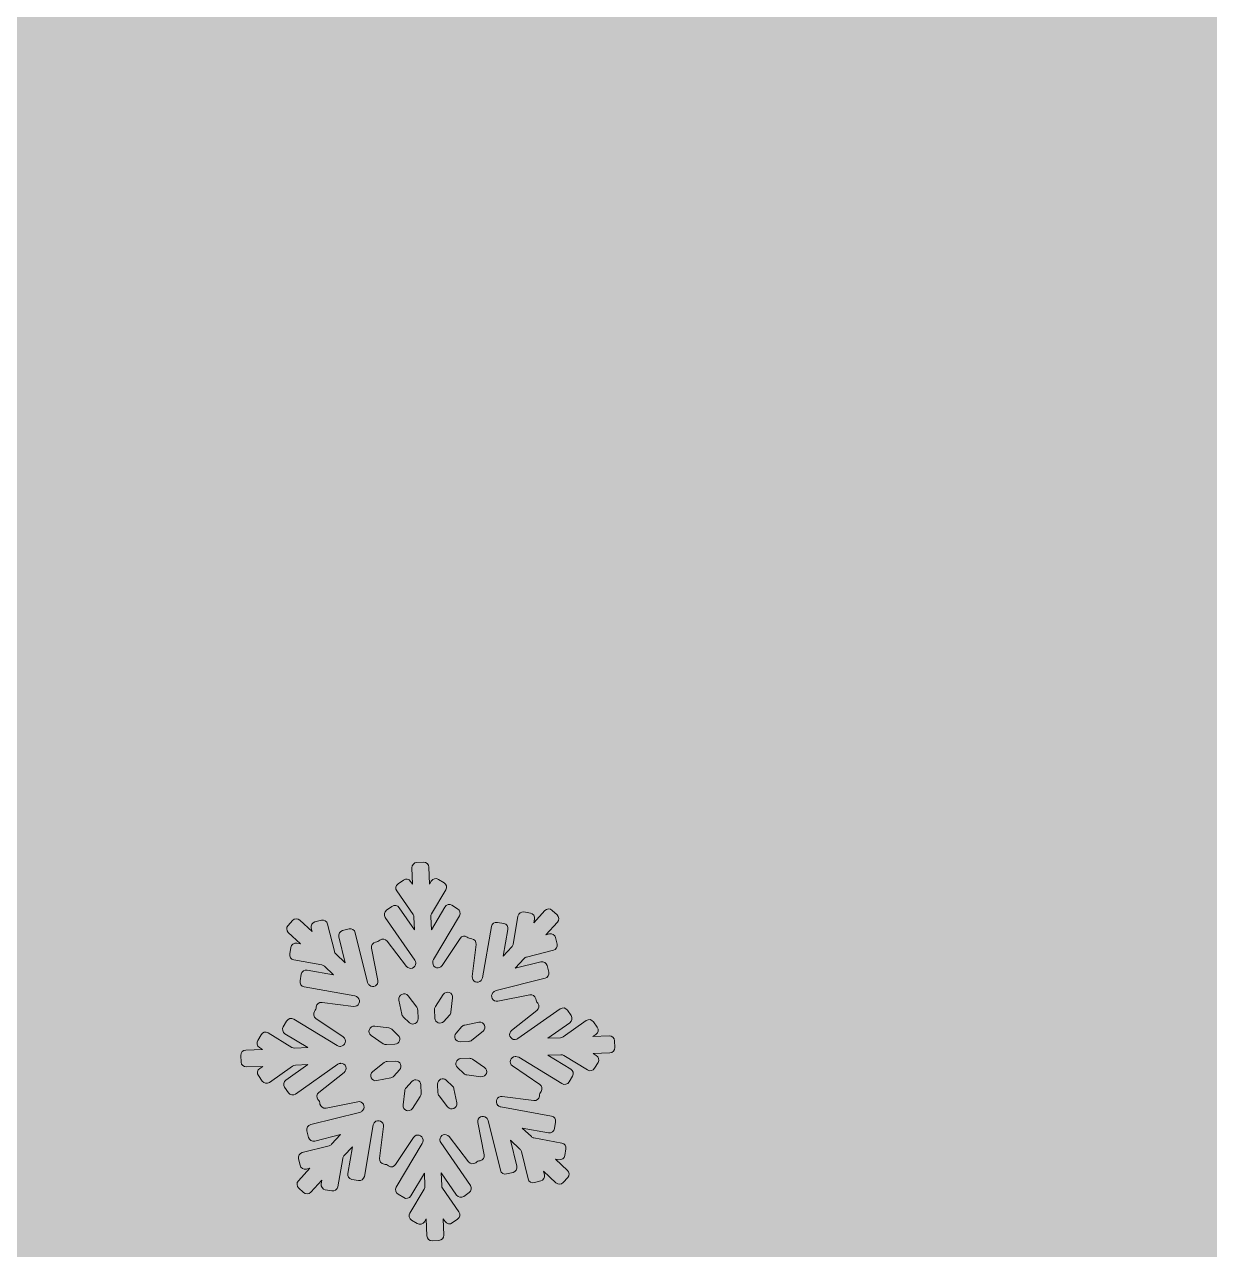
# Model space of a CAD drawing. Header units: millimetres. Extents: x 40 to 178, y -117 to -19.
# Drawn here: x 145 to 151.72, y -49.54 to -42.59 of the extents above; entities that cross this region are included whole.
import ezdxf

# ---------------------------------------------------------------- set-up
doc = ezdxf.new("R2010")
doc.units = ezdxf.units.MM
doc.header["$MEASUREMENT"] = 0
doc.layers.add('engraving', color=7, linetype='Continuous')
doc.layers.add('Layer 1', color=7, linetype='Continuous')

msp = doc.modelspace()

# ---------------------------------------------------------------- hatches: boundary and pattern name
at = {"layer": 'Layer 1'}
h = msp.add_hatch(color=2, dxfattribs=at)
h.dxf.hatch_style = 2
edge = h.paths.add_edge_path()
edge.add_spline(control_points=[(176.2954, -54.7421), (174.6108, -49.8882), (172.0078, -45.7979), (168.4848, -42.469), (164.9617, -39.1419), (160.6549, -36.5967), (155.5662, -34.8347), (152.7453, -33.8587), (149.7921, -33.1542), (146.7079, -32.719), (145.9468, -31.2491), (144.4653, -30.2071), (142.7348, -30.0752), (144.2398, -28.9601), (145.2196, -27.1765), (145.2196, -25.1597), (145.2196, -21.7793), (142.4793, -19.0389), (139.0989, -19.0389), (135.7185, -19.0389), (132.9781, -21.7793), (132.9781, -25.1597), (132.9781, -27.1765), (133.958, -28.9601), (135.4629, -30.0752), (133.9473, -30.1907), (132.6226, -31.0048), (131.8051, -32.1924), (131.8051, -32.1924), (114.3415, -32.1924), (114.3415, -32.1924), (114.3415, -32.1924), (114.3415, -117.3414), (114.3415, -117.3414), (114.3415, -117.3414), (139.0057, -117.3414), (139.0057, -117.3414), (139.0057, -117.3414), (139.0057, -99.4899), (139.0057, -99.4899), (143.6247, -100.194), (148.088, -99.9797), (152.3948, -98.8435), (156.6998, -97.7091), (160.5954, -95.8689), (164.08, -93.3236), (167.5629, -90.7802), (170.4808, -87.6087), (172.83, -83.8101), (175.1794, -80.0133), (176.7065, -75.8058), (177.4106, -71.1846), (178.3508, -65.0774), (177.9782, -59.5977), (176.2954, -54.7421)], knot_values=[0, 0, 0, 0, 1, 1, 1, 2, 2, 2, 3, 3, 3, 4, 4, 4, 5, 5, 5, 6, 6, 6, 7, 7, 7, 8, 8, 8, 9, 9, 9, 10, 10, 10, 11, 11, 11, 12, 12, 12, 13, 13, 13, 14, 14, 14, 15, 15, 15, 16, 16, 16, 17, 17, 17, 18, 18, 18, 18], degree=3, periodic=1)
edge = h.paths.add_edge_path()
edge.add_spline(control_points=[(135.2915, -25.1597), (135.2915, -23.0603), (136.9995, -21.3523), (139.0989, -21.3523), (141.1983, -21.3523), (142.9063, -23.0603), (142.9063, -25.1597), (142.9063, -27.2591), (141.1983, -28.9671), (139.0989, -28.9671), (136.9995, -28.9671), (135.2915, -27.2591), (135.2915, -25.1597)], knot_values=[0, 0, 0, 0, 1, 1, 1, 2, 2, 2, 3, 3, 3, 4, 4, 4, 4], degree=3, periodic=1)
edge = h.paths.add_edge_path()
edge.add_spline(control_points=[(150.3979, -71.8305), (148.8306, -73.4363), (146.9125, -74.2384), (144.6437, -74.2384), (144.6437, -74.2384), (139.0057, -74.2384), (139.0057, -74.2384), (139.0057, -74.2384), (139.0057, -57.9131), (139.0057, -57.9131), (139.0057, -57.9131), (144.6437, -57.9131), (144.6437, -57.9131), (146.9125, -57.9131), (148.8306, -58.6968), (150.3979, -60.262), (151.9627, -61.8294), (152.7464, -63.747), (152.7464, -66.0172), (152.7464, -68.2891), (151.9627, -70.2268), (150.3979, -71.8305)], knot_values=[0, 0, 0, 0, 1, 1, 1, 2, 2, 2, 3, 3, 3, 4, 4, 4, 5, 5, 5, 6, 6, 6, 7, 7, 7, 7], degree=3, periodic=1)

# ---------------------------------------------------------------- linework, layer by layer
at = {"layer": 'engraving', "lineweight": 0}
for points, knots in [([(148.3474, -48.3575), (148.3467, -48.3414), (148.3332, -48.3289), (148.3171, -48.3295), (148.3171, -48.3295), (148.2244, -48.3331), (148.2244, -48.3331), (148.2244, -48.3331), (148.2416, -48.321), (148.2416, -48.321), (148.2546, -48.3118), (148.2579, -48.2938), (148.2488, -48.2806), (148.2488, -48.2806), (148.2272, -48.2494), (148.2272, -48.2494), (148.218, -48.2361), (148.1996, -48.2328), (148.1864, -48.2422), (148.1864, -48.2422), (148.055, -48.335), (148.055, -48.335), (148.0504, -48.3382), (148.045, -48.3401), (148.0393, -48.3403), (148.0393, -48.3403), (147.9684, -48.343), (147.9684, -48.343), (147.9684, -48.343), (148.0934, -48.2547), (148.0934, -48.2547), (148.1065, -48.2455), (148.1097, -48.2275), (148.1006, -48.2144), (148.1006, -48.2144), (148.079, -48.1832), (148.079, -48.1832), (148.0698, -48.1699), (148.0515, -48.1666), (148.0383, -48.176), (148.0383, -48.176), (147.799, -48.3449), (147.799, -48.3449), (147.7944, -48.3482), (147.789, -48.35), (147.7834, -48.3502), (147.7834, -48.3502), (147.782, -48.3503), (147.782, -48.3503), (147.7538, -48.3514), (147.7406, -48.3157), (147.7628, -48.2983), (147.7628, -48.2983), (147.9063, -48.1853), (147.9063, -48.1853), (147.9188, -48.1754), (147.9211, -48.1573), (147.9114, -48.1446), (147.9114, -48.1446), (147.9067, -48.1386), (147.9067, -48.1386), (147.904, -48.1351), (147.9021, -48.1309), (147.9013, -48.1265), (147.9013, -48.1265), (147.8998, -48.1192), (147.8998, -48.1192), (147.8967, -48.1034), (147.8813, -48.0931), (147.8655, -48.0962), (147.8655, -48.0962), (147.6844, -48.1324), (147.6844, -48.1324), (147.6568, -48.1379), (147.6382, -48.1049), (147.6572, -48.0841), (147.6572, -48.0841), (147.6602, -48.0809), (147.6602, -48.0809), (147.664, -48.0766), (147.6691, -48.0736), (147.6746, -48.0723), (147.6746, -48.0723), (147.9524, -48.0025), (147.9524, -48.0025), (147.968, -47.9986), (147.9775, -47.9829), (147.9736, -47.9673), (147.9736, -47.9673), (147.9645, -47.9303), (147.9645, -47.9303), (147.9606, -47.9147), (147.9447, -47.9052), (147.9291, -47.9091), (147.9291, -47.9091), (147.7836, -47.9456), (147.7836, -47.9456), (147.7836, -47.9456), (147.8337, -47.8906), (147.8337, -47.8906), (147.8376, -47.8864), (147.8426, -47.8834), (147.8482, -47.882), (147.8482, -47.882), (148.0004, -47.8439), (148.0004, -47.8439), (148.016, -47.8399), (148.0254, -47.8242), (148.0216, -47.8086), (148.0216, -47.8086), (148.0125, -47.7716), (148.0125, -47.7716), (148.0086, -47.756), (147.9927, -47.7465), (147.9771, -47.7504), (147.9771, -47.7504), (147.9572, -47.7554), (147.9572, -47.7554), (147.9572, -47.7554), (148.0224, -47.6839), (148.0224, -47.6839), (148.0332, -47.6721), (148.0325, -47.6539), (148.0209, -47.643), (148.0209, -47.643), (147.9932, -47.6172), (147.9932, -47.6172), (147.9814, -47.6061), (147.9628, -47.6068), (147.9518, -47.6188), (147.9518, -47.6188), (147.8895, -47.6871), (147.8895, -47.6871), (147.8895, -47.6871), (147.893, -47.6667), (147.893, -47.6667), (147.8958, -47.6509), (147.8853, -47.6358), (147.8695, -47.633), (147.8695, -47.633), (147.8327, -47.6263), (147.8327, -47.6263), (147.8167, -47.6235), (147.8015, -47.6341), (147.7988, -47.65), (147.7988, -47.65), (147.7709, -47.8103), (147.7709, -47.8103), (147.7699, -47.8157), (147.7674, -47.8208), (147.7637, -47.8249), (147.7637, -47.8249), (147.7159, -47.8773), (147.7159, -47.8773), (147.7159, -47.8773), (147.7423, -47.7258), (147.7423, -47.7258), (147.745, -47.7099), (147.7345, -47.6949), (147.7187, -47.6921), (147.7187, -47.6921), (147.6819, -47.6854), (147.6819, -47.6854), (147.666, -47.6825), (147.6508, -47.6932), (147.648, -47.7091), (147.648, -47.7091), (147.5973, -48.0005), (147.5973, -48.0005), (147.5963, -48.0059), (147.5939, -48.011), (147.5901, -48.0151), (147.5901, -48.0151), (147.5901, -48.0151), (147.5901, -48.0151), (147.571, -48.0361), (147.5363, -48.0201), (147.5397, -47.992), (147.5397, -47.992), (147.5617, -47.8104), (147.5617, -47.8104), (147.5637, -47.7945), (147.5524, -47.78), (147.5365, -47.778), (147.5365, -47.778), (147.5295, -47.7771), (147.5295, -47.7771), (147.525, -47.7766), (147.5206, -47.7749), (147.5168, -47.7723), (147.5168, -47.7723), (147.5111, -47.7684), (147.5111, -47.7684), (147.4976, -47.7593), (147.4793, -47.7629), (147.4704, -47.7765), (147.4704, -47.7765), (147.3687, -47.9304), (147.3687, -47.9304), (147.3532, -47.954), (147.3165, -47.9438), (147.3153, -47.9155), (147.3153, -47.9155), (147.3152, -47.9123), (147.3152, -47.9123), (147.315, -47.9067), (147.3164, -47.9011), (147.3192, -47.8963), (147.3192, -47.8963), (147.4668, -47.6476), (147.4668, -47.6476), (147.4749, -47.6339), (147.4705, -47.6161), (147.4568, -47.6079), (147.4568, -47.6079), (147.4247, -47.5882), (147.4247, -47.5882), (147.4108, -47.5798), (147.3927, -47.5843), (147.3844, -47.5983), (147.3844, -47.5983), (147.3077, -47.7277), (147.3077, -47.7277), (147.3077, -47.7277), (147.3047, -47.6532), (147.3047, -47.6532), (147.3045, -47.6476), (147.3059, -47.642), (147.3087, -47.6372), (147.3087, -47.6372), (147.3897, -47.5008), (147.3897, -47.5008), (147.3978, -47.487), (147.3934, -47.4693), (147.3798, -47.461), (147.3798, -47.461), (147.3476, -47.4414), (147.3476, -47.4414), (147.3338, -47.4329), (147.3157, -47.4375), (147.3074, -47.4514), (147.3074, -47.4514), (147.2972, -47.4686), (147.2972, -47.4686), (147.2972, -47.4686), (147.2933, -47.372), (147.2933, -47.372), (147.2927, -47.3559), (147.2791, -47.3434), (147.2631, -47.344), (147.2631, -47.344), (147.2257, -47.3455), (147.2257, -47.3455), (147.2096, -47.3461), (147.1971, -47.3596), (147.1977, -47.3758), (147.1977, -47.3758), (147.2015, -47.469), (147.2015, -47.469), (147.2015, -47.469), (147.1901, -47.4526), (147.1901, -47.4526), (147.1809, -47.4392), (147.1626, -47.436), (147.1494, -47.4453), (147.1494, -47.4453), (147.1187, -47.467), (147.1187, -47.467), (147.1056, -47.4762), (147.1024, -47.4942), (147.1115, -47.5073), (147.1115, -47.5073), (147.2039, -47.6411), (147.2039, -47.6411), (147.2071, -47.6456), (147.2088, -47.651), (147.2091, -47.6565), (147.2091, -47.6565), (147.212, -47.728), (147.212, -47.728), (147.212, -47.728), (147.1251, -47.6023), (147.1251, -47.6023), (147.1159, -47.589), (147.0976, -47.5857), (147.0843, -47.5951), (147.0843, -47.5951), (147.0536, -47.6167), (147.0536, -47.6167), (147.0406, -47.626), (147.0374, -47.644), (147.0465, -47.6571), (147.0465, -47.6571), (147.2144, -47.9001), (147.2144, -47.9001), (147.2175, -47.9047), (147.2193, -47.91), (147.2196, -47.9155), (147.2196, -47.9155), (147.2196, -47.916), (147.2196, -47.916), (147.2207, -47.9444), (147.1847, -47.9575), (147.1674, -47.935), (147.1674, -47.935), (147.057, -47.7915), (147.057, -47.7915), (147.0471, -47.7787), (147.0286, -47.7764), (147.0158, -47.7864), (147.0158, -47.7864), (147.0104, -47.7907), (147.0104, -47.7907), (147.0068, -47.7936), (147.0026, -47.7955), (146.9981, -47.7964), (146.9981, -47.7964), (146.9912, -47.7978), (146.9912, -47.7978), (146.9755, -47.8009), (146.9652, -47.8162), (146.9683, -47.832), (146.9683, -47.832), (147.0044, -48.0148), (147.0044, -48.0148), (147.0099, -48.0425), (146.9766, -48.061), (146.9559, -48.0417), (146.9559, -48.0417), (146.9541, -48.04), (146.9541, -48.04), (146.95, -48.0362), (146.9471, -48.0312), (146.9458, -48.0258), (146.9458, -48.0258), (146.876, -47.744), (146.876, -47.744), (146.8722, -47.7283), (146.8563, -47.7188), (146.8407, -47.7227), (146.8407, -47.7227), (146.8044, -47.7318), (146.8044, -47.7318), (146.7888, -47.7357), (146.7793, -47.7515), (146.7832, -47.7671), (146.7832, -47.7671), (146.8196, -47.9142), (146.8196, -47.9142), (146.8196, -47.9142), (146.7657, -47.8639), (146.7657, -47.8639), (146.7616, -47.86), (146.7587, -47.855), (146.7574, -47.8496), (146.7574, -47.8496), (146.7191, -47.695), (146.7191, -47.695), (146.7152, -47.6794), (146.6994, -47.6698), (146.6837, -47.6738), (146.6837, -47.6738), (146.6475, -47.6829), (146.6475, -47.6829), (146.6319, -47.6867), (146.6224, -47.7025), (146.6263, -47.7181), (146.6263, -47.7181), (146.6312, -47.7381), (146.6312, -47.7381), (146.6312, -47.7381), (146.5612, -47.6727), (146.5612, -47.6727), (146.5494, -47.6616), (146.5308, -47.6623), (146.5198, -47.6743), (146.5198, -47.6743), (146.4944, -47.7022), (146.4944, -47.7022), (146.4836, -47.7139), (146.4844, -47.7322), (146.496, -47.7431), (146.496, -47.7431), (146.5645, -47.8071), (146.5645, -47.8071), (146.5645, -47.8071), (146.5444, -47.8035), (146.5444, -47.8035), (146.5286, -47.8006), (146.5134, -47.8112), (146.5106, -47.8271), (146.5106, -47.8271), (146.5041, -47.8646), (146.5041, -47.8646), (146.5013, -47.8803), (146.5118, -47.8954), (146.5276, -47.8982), (146.5276, -47.8982), (146.6858, -47.9269), (146.6858, -47.9269), (146.6913, -47.9279), (146.6964, -47.9304), (146.7005, -47.9342), (146.7005, -47.9342), (146.7529, -47.9832), (146.7529, -47.9832), (146.7529, -47.9832), (146.6033, -47.9562), (146.6033, -47.9562), (146.5873, -47.9533), (146.5721, -47.9639), (146.5694, -47.9799), (146.5694, -47.9799), (146.5628, -48.0173), (146.5628, -48.0173), (146.5601, -48.0331), (146.5706, -48.0481), (146.5864, -48.051), (146.5864, -48.051), (146.8742, -48.103), (146.8742, -48.103), (146.8797, -48.104), (146.8848, -48.1066), (146.8889, -48.1104), (146.8889, -48.1104), (146.8903, -48.1117), (146.8903, -48.1117), (146.9109, -48.131), (146.8947, -48.1654), (146.8667, -48.1619), (146.8667, -48.1619), (146.6874, -48.1391), (146.6874, -48.1391), (146.6713, -48.137), (146.6567, -48.1484), (146.6548, -48.1645), (146.6548, -48.1645), (146.6539, -48.1718), (146.6539, -48.1718), (146.6534, -48.1763), (146.6518, -48.1806), (146.6493, -48.1844), (146.6493, -48.1844), (146.6452, -48.1905), (146.6452, -48.1905), (146.6364, -48.2038), (146.6399, -48.2218), (146.6531, -48.2307), (146.6531, -48.2307), (146.8076, -48.3354), (146.8076, -48.3354), (146.8309, -48.3512), (146.8205, -48.3876), (146.7924, -48.3887), (146.7924, -48.3887), (146.7887, -48.3888), (146.7887, -48.3888), (146.783, -48.389), (146.7774, -48.3875), (146.7724, -48.3846), (146.7724, -48.3846), (146.5268, -48.235), (146.5268, -48.235), (146.513, -48.2265), (146.4949, -48.231), (146.4866, -48.245), (146.4866, -48.245), (146.4673, -48.2775), (146.4673, -48.2775), (146.4592, -48.2912), (146.4636, -48.3089), (146.4772, -48.3173), (146.4772, -48.3173), (146.6063, -48.3959), (146.6063, -48.3959), (146.6063, -48.3959), (146.5328, -48.3987), (146.5328, -48.3987), (146.5271, -48.3989), (146.5214, -48.3975), (146.5165, -48.3945), (146.5165, -48.3945), (146.3819, -48.3125), (146.3819, -48.3125), (146.3681, -48.3041), (146.35, -48.3086), (146.3417, -48.3225), (146.3417, -48.3225), (146.3224, -48.3551), (146.3224, -48.3551), (146.3143, -48.3688), (146.3187, -48.3865), (146.3323, -48.3948), (146.3323, -48.3948), (146.3504, -48.4058), (146.3504, -48.4058), (146.3504, -48.4058), (146.2546, -48.4095), (146.2546, -48.4095), (146.2385, -48.4101), (146.226, -48.4237), (146.2266, -48.4398), (146.2266, -48.4398), (146.2282, -48.4778), (146.2282, -48.4778), (146.2288, -48.4939), (146.2423, -48.5064), (146.2584, -48.5058), (146.2584, -48.5058), (146.3511, -48.5022), (146.3511, -48.5022), (146.3511, -48.5022), (146.3339, -48.5143), (146.3339, -48.5143), (146.3209, -48.5236), (146.3177, -48.5416), (146.3268, -48.5547), (146.3268, -48.5547), (146.3483, -48.5859), (146.3483, -48.5859), (146.3575, -48.5992), (146.3759, -48.6025), (146.3891, -48.5931), (146.3891, -48.5931), (146.5205, -48.5003), (146.5205, -48.5003), (146.5251, -48.4971), (146.5306, -48.4952), (146.5362, -48.495), (146.5362, -48.495), (146.6071, -48.4923), (146.6071, -48.4923), (146.6071, -48.4923), (146.4821, -48.5805), (146.4821, -48.5805), (146.4691, -48.5897), (146.4659, -48.6078), (146.4749, -48.6209), (146.4749, -48.6209), (146.4965, -48.6521), (146.4965, -48.6521), (146.5057, -48.6654), (146.524, -48.6687), (146.5373, -48.6593), (146.5373, -48.6593), (146.7765, -48.4904), (146.7765, -48.4904), (146.7811, -48.4872), (146.7865, -48.4853), (146.7922, -48.4851), (146.7922, -48.4851), (146.7935, -48.485), (146.7935, -48.485), (146.8217, -48.4839), (146.8349, -48.5196), (146.8127, -48.537), (146.8127, -48.537), (146.6692, -48.65), (146.6692, -48.65), (146.6567, -48.6599), (146.6544, -48.678), (146.6642, -48.6906), (146.6642, -48.6906), (146.6688, -48.6966), (146.6688, -48.6966), (146.6715, -48.7002), (146.6734, -48.7044), (146.6743, -48.7088), (146.6743, -48.7088), (146.6757, -48.7161), (146.6757, -48.7161), (146.6788, -48.7319), (146.6942, -48.7422), (146.71, -48.739), (146.71, -48.739), (146.8912, -48.7029), (146.8912, -48.7029), (146.9187, -48.6974), (146.9373, -48.7304), (146.9184, -48.7511), (146.9184, -48.7511), (146.9154, -48.7545), (146.9154, -48.7545), (146.9115, -48.7587), (146.9065, -48.7617), (146.9009, -48.7631), (146.9009, -48.7631), (146.6231, -48.8328), (146.6231, -48.8328), (146.6075, -48.8367), (146.5981, -48.8525), (146.6019, -48.868), (146.6019, -48.868), (146.6111, -48.9049), (146.6111, -48.9049), (146.6149, -48.9206), (146.6308, -48.9301), (146.6464, -48.9262), (146.6464, -48.9262), (146.7919, -48.8897), (146.7919, -48.8897), (146.7919, -48.8897), (146.7418, -48.9446), (146.7418, -48.9446), (146.7379, -48.9489), (146.7329, -48.9519), (146.7273, -48.9533), (146.7273, -48.9533), (146.5751, -48.9914), (146.5751, -48.9914), (146.5595, -48.9954), (146.5501, -49.0111), (146.5539, -49.0267), (146.5539, -49.0267), (146.563, -49.0637), (146.563, -49.0637), (146.5669, -49.0793), (146.5828, -49.0889), (146.5984, -49.0849), (146.5984, -49.0849), (146.6183, -49.08), (146.6183, -49.08), (146.6183, -49.08), (146.5531, -49.1514), (146.5531, -49.1514), (146.5423, -49.1632), (146.543, -49.1814), (146.5547, -49.1923), (146.5547, -49.1923), (146.5823, -49.2181), (146.5823, -49.2181), (146.5941, -49.2292), (146.6127, -49.2285), (146.6237, -49.2165), (146.6237, -49.2165), (146.686, -49.1482), (146.686, -49.1482), (146.686, -49.1482), (146.6825, -49.1686), (146.6825, -49.1686), (146.6797, -49.1844), (146.6903, -49.1994), (146.706, -49.2023), (146.706, -49.2023), (146.7429, -49.209), (146.7429, -49.209), (146.7588, -49.2118), (146.774, -49.2012), (146.7767, -49.1853), (146.7767, -49.1853), (146.8046, -49.025), (146.8046, -49.025), (146.8056, -49.0196), (146.8081, -49.0145), (146.8118, -49.0104), (146.8118, -49.0104), (146.8596, -48.958), (146.8596, -48.958), (146.8596, -48.958), (146.8332, -49.1095), (146.8332, -49.1095), (146.8305, -49.1253), (146.841, -49.1404), (146.8567, -49.1432), (146.8567, -49.1432), (146.8936, -49.1499), (146.8936, -49.1499), (146.9095, -49.1528), (146.9247, -49.1422), (146.9275, -49.1262), (146.9275, -49.1262), (146.9782, -48.8348), (146.9782, -48.8348), (146.9792, -48.8294), (146.9816, -48.8243), (146.9854, -48.8202), (146.9854, -48.8202), (146.9854, -48.8202), (146.9854, -48.8202), (147.0045, -48.7993), (147.0393, -48.8152), (147.0358, -48.8434), (147.0358, -48.8434), (147.0138, -49.0249), (147.0138, -49.0249), (147.0118, -49.0408), (147.0231, -49.0553), (147.039, -49.0573), (147.039, -49.0573), (147.046, -49.0582), (147.046, -49.0582), (147.0505, -49.0587), (147.0549, -49.0604), (147.0587, -49.063), (147.0587, -49.063), (147.0644, -49.0669), (147.0644, -49.0669), (147.0779, -49.076), (147.0962, -49.0723), (147.1051, -49.0588), (147.1051, -49.0588), (147.2068, -48.9049), (147.2068, -48.9049), (147.2224, -48.8813), (147.2591, -48.8915), (147.2602, -48.9198), (147.2602, -48.9198), (147.2603, -48.923), (147.2603, -48.923), (147.2606, -48.9287), (147.2591, -48.9343), (147.2563, -48.9391), (147.2563, -48.9391), (147.1088, -49.1878), (147.1088, -49.1878), (147.1006, -49.2015), (147.105, -49.2192), (147.1187, -49.2275), (147.1187, -49.2275), (147.1508, -49.2471), (147.1508, -49.2471), (147.1647, -49.2555), (147.1828, -49.251), (147.1911, -49.2371), (147.1911, -49.2371), (147.2678, -49.1077), (147.2678, -49.1077), (147.2678, -49.1077), (147.2708, -49.1821), (147.2708, -49.1821), (147.271, -49.1877), (147.2696, -49.1933), (147.2668, -49.1981), (147.2668, -49.1981), (147.1858, -49.3346), (147.1858, -49.3346), (147.1777, -49.3483), (147.1821, -49.366), (147.1957, -49.3744), (147.1957, -49.3744), (147.2279, -49.3939), (147.2279, -49.3939), (147.2418, -49.4024), (147.2598, -49.3978), (147.2681, -49.3839), (147.2681, -49.3839), (147.2783, -49.3667), (147.2783, -49.3667), (147.2783, -49.3667), (147.2822, -49.4634), (147.2822, -49.4634), (147.2828, -49.4794), (147.2964, -49.4919), (147.3124, -49.4913), (147.3124, -49.4913), (147.3498, -49.4899), (147.3498, -49.4899), (147.3659, -49.4892), (147.3785, -49.4756), (147.3778, -49.4596), (147.3778, -49.4596), (147.374, -49.3663), (147.374, -49.3663), (147.374, -49.3663), (147.3854, -49.3827), (147.3854, -49.3827), (147.3946, -49.3961), (147.4129, -49.3993), (147.4261, -49.39), (147.4261, -49.39), (147.4568, -49.3683), (147.4568, -49.3683), (147.4699, -49.3591), (147.4731, -49.3411), (147.464, -49.328), (147.464, -49.328), (147.3716, -49.1942), (147.3716, -49.1942), (147.3684, -49.1897), (147.3666, -49.1843), (147.3664, -49.1788), (147.3664, -49.1788), (147.3635, -49.1072), (147.3635, -49.1072), (147.3635, -49.1072), (147.4504, -49.233), (147.4504, -49.233), (147.4597, -49.2463), (147.478, -49.2496), (147.4912, -49.2402), (147.4912, -49.2402), (147.5219, -49.2185), (147.5219, -49.2185), (147.5349, -49.2093), (147.5381, -49.1913), (147.5291, -49.1782), (147.5291, -49.1782), (147.3611, -48.9351), (147.3611, -48.9351), (147.358, -48.9306), (147.3562, -48.9253), (147.3559, -48.9198), (147.3559, -48.9198), (147.3559, -48.9193), (147.3559, -48.9193), (147.3548, -48.8909), (147.3908, -48.8779), (147.4081, -48.9004), (147.4081, -48.9004), (147.5186, -49.0438), (147.5186, -49.0438), (147.5285, -49.0566), (147.5469, -49.0589), (147.5597, -49.0489), (147.5597, -49.0489), (147.5651, -49.0446), (147.5651, -49.0446), (147.5687, -49.0418), (147.573, -49.0398), (147.5775, -49.0389), (147.5775, -49.0389), (147.5843, -49.0376), (147.5843, -49.0376), (147.6, -49.0344), (147.6103, -49.0191), (147.6072, -49.0034), (147.6072, -49.0034), (147.5711, -48.8205), (147.5711, -48.8205), (147.5657, -48.7928), (147.5989, -48.7743), (147.6196, -48.7936), (147.6196, -48.7936), (147.6214, -48.7953), (147.6214, -48.7953), (147.6255, -48.7991), (147.6284, -48.8041), (147.6298, -48.8096), (147.6298, -48.8096), (147.6994, -49.0913), (147.6994, -49.0913), (147.7033, -49.1069), (147.7192, -49.1165), (147.7348, -49.1126), (147.7348, -49.1126), (147.7711, -49.1035), (147.7711, -49.1035), (147.7867, -49.0996), (147.7961, -49.0838), (147.7923, -49.0682), (147.7923, -49.0682), (147.7559, -48.921), (147.7559, -48.921), (147.7559, -48.921), (147.8098, -48.9714), (147.8098, -48.9714), (147.8139, -48.9753), (147.8168, -48.9802), (147.8182, -48.9857), (147.8182, -48.9857), (147.8564, -49.1403), (147.8564, -49.1403), (147.8603, -49.156), (147.8762, -49.1655), (147.8918, -49.1616), (147.8918, -49.1616), (147.9281, -49.1525), (147.9281, -49.1525), (147.9437, -49.1485), (147.9531, -49.1328), (147.9493, -49.1172), (147.9493, -49.1172), (147.9443, -49.0972), (147.9443, -49.0972), (147.9443, -49.0972), (148.0143, -49.1626), (148.0143, -49.1626), (148.0262, -49.1737), (148.0447, -49.173), (148.0557, -49.161), (148.0557, -49.161), (148.0811, -49.1332), (148.0811, -49.1332), (148.0919, -49.1214), (148.0912, -49.1031), (148.0795, -49.0922), (148.0795, -49.0922), (148.0111, -49.0282), (148.0111, -49.0282), (148.0111, -49.0282), (148.0311, -49.0318), (148.0311, -49.0318), (148.0469, -49.0347), (148.0622, -49.0241), (148.0649, -49.0082), (148.0649, -49.0082), (148.0714, -48.9707), (148.0714, -48.9707), (148.0742, -48.9549), (148.0637, -48.9399), (148.0479, -48.9371), (148.0479, -48.9371), (147.8897, -48.9084), (147.8897, -48.9084), (147.8842, -48.9075), (147.8791, -48.9049), (147.875, -48.9011), (147.875, -48.9011), (147.8226, -48.8521), (147.8226, -48.8521), (147.8226, -48.8521), (147.9723, -48.8791), (147.9723, -48.8791), (147.9882, -48.882), (148.0034, -48.8714), (148.0062, -48.8555), (148.0062, -48.8555), (148.0127, -48.818), (148.0127, -48.818), (148.0154, -48.8022), (148.0049, -48.7872), (147.9891, -48.7843), (147.9891, -48.7843), (147.7013, -48.7323), (147.7013, -48.7323), (147.6958, -48.7313), (147.6907, -48.7287), (147.6866, -48.7249), (147.6866, -48.7249), (147.6852, -48.7236), (147.6852, -48.7236), (147.6646, -48.7043), (147.6808, -48.6699), (147.7088, -48.6734), (147.7088, -48.6734), (147.8881, -48.6962), (147.8881, -48.6962), (147.9042, -48.6983), (147.9188, -48.6869), (147.9207, -48.6708), (147.9207, -48.6708), (147.9217, -48.6635), (147.9217, -48.6635), (147.9222, -48.659), (147.9238, -48.6547), (147.9262, -48.651), (147.9262, -48.651), (147.9304, -48.6447), (147.9304, -48.6447), (147.9392, -48.6314), (147.9356, -48.6135), (147.9224, -48.6046), (147.9224, -48.6046), (147.768, -48.4999), (147.768, -48.4999), (147.7447, -48.4841), (147.755, -48.4477), (147.7832, -48.4467), (147.7832, -48.4467), (147.7868, -48.4465), (147.7868, -48.4465), (147.7925, -48.4463), (147.7982, -48.4477), (147.803, -48.4507), (147.803, -48.4507), (148.0487, -48.6004), (148.0487, -48.6004), (148.0625, -48.6088), (148.0806, -48.6043), (148.0889, -48.5903), (148.0889, -48.5903), (148.1082, -48.5578), (148.1082, -48.5578), (148.1163, -48.5441), (148.1119, -48.5264), (148.0983, -48.5181), (148.0983, -48.5181), (147.9692, -48.4394), (147.9692, -48.4394), (147.9692, -48.4394), (148.0427, -48.4366), (148.0427, -48.4366), (148.0484, -48.4364), (148.0541, -48.4378), (148.059, -48.4408), (148.059, -48.4408), (148.1936, -48.5228), (148.1936, -48.5228), (148.2074, -48.5312), (148.2255, -48.5267), (148.2338, -48.5128), (148.2338, -48.5128), (148.2531, -48.4802), (148.2531, -48.4802), (148.2612, -48.4665), (148.2568, -48.4488), (148.2432, -48.4405), (148.2432, -48.4405), (148.2252, -48.4295), (148.2252, -48.4295), (148.2252, -48.4295), (148.3209, -48.4258), (148.3209, -48.4258), (148.337, -48.4252), (148.3495, -48.4116), (148.3489, -48.3955), (148.3489, -48.3955), (148.3474, -48.3575), (148.3474, -48.3575)], [0, 0, 0, 0, 1, 1, 1, 2, 2, 2, 3, 3, 3, 4, 4, 4, 5, 5, 5, 6, 6, 6, 7, 7, 7, 8, 8, 8, 9, 9, 9, 10, 10, 10, 11, 11, 11, 12, 12, 12, 13, 13, 13, 14, 14, 14, 15, 15, 15, 16, 16, 16, 17, 17, 17, 18, 18, 18, 19, 19, 19, 20, 20, 20, 21, 21, 21, 22, 22, 22, 23, 23, 23, 24, 24, 24, 25, 25, 25, 26, 26, 26, 27, 27, 27, 28, 28, 28, 29, 29, 29, 30, 30, 30, 31, 31, 31, 32, 32, 32, 33, 33, 33, 34, 34, 34, 35, 35, 35, 36, 36, 36, 37, 37, 37, 38, 38, 38, 39, 39, 39, 40, 40, 40, 41, 41, 41, 42, 42, 42, 43, 43, 43, 44, 44, 44, 45, 45, 45, 46, 46, 46, 47, 47, 47, 48, 48, 48, 49, 49, 49, 50, 50, 50, 51, 51, 51, 52, 52, 52, 53, 53, 53, 54, 54, 54, 55, 55, 55, 56, 56, 56, 57, 57, 57, 58, 58, 58, 59, 59, 59, 60, 60, 60, 61, 61, 61, 62, 62, 62, 63, 63, 63, 64, 64, 64, 65, 65, 65, 66, 66, 66, 67, 67, 67, 68, 68, 68, 69, 69, 69, 70, 70, 70, 71, 71, 71, 72, 72, 72, 73, 73, 73, 74, 74, 74, 75, 75, 75, 76, 76, 76, 77, 77, 77, 78, 78, 78, 79, 79, 79, 80, 80, 80, 81, 81, 81, 82, 82, 82, 83, 83, 83, 84, 84, 84, 85, 85, 85, 86, 86, 86, 87, 87, 87, 88, 88, 88, 89, 89, 89, 90, 90, 90, 91, 91, 91, 92, 92, 92, 93, 93, 93, 94, 94, 94, 95, 95, 95, 96, 96, 96, 97, 97, 97, 98, 98, 98, 99, 99, 99, 100, 100, 100, 101, 101, 101, 102, 102, 102, 103, 103, 103, 104, 104, 104, 105, 105, 105, 106, 106, 106, 107, 107, 107, 108, 108, 108, 109, 109, 109, 110, 110, 110, 111, 111, 111, 112, 112, 112, 113, 113, 113, 114, 114, 114, 115, 115, 115, 116, 116, 116, 117, 117, 117, 118, 118, 118, 119, 119, 119, 120, 120, 120, 121, 121, 121, 122, 122, 122, 123, 123, 123, 124, 124, 124, 125, 125, 125, 126, 126, 126, 127, 127, 127, 128, 128, 128, 129, 129, 129, 130, 130, 130, 131, 131, 131, 132, 132, 132, 133, 133, 133, 134, 134, 134, 135, 135, 135, 136, 136, 136, 137, 137, 137, 138, 138, 138, 139, 139, 139, 140, 140, 140, 141, 141, 141, 142, 142, 142, 143, 143, 143, 144, 144, 144, 145, 145, 145, 146, 146, 146, 147, 147, 147, 148, 148, 148, 149, 149, 149, 150, 150, 150, 151, 151, 151, 152, 152, 152, 153, 153, 153, 154, 154, 154, 155, 155, 155, 156, 156, 156, 157, 157, 157, 158, 158, 158, 159, 159, 159, 160, 160, 160, 161, 161, 161, 162, 162, 162, 163, 163, 163, 164, 164, 164, 165, 165, 165, 166, 166, 166, 167, 167, 167, 168, 168, 168, 169, 169, 169, 170, 170, 170, 171, 171, 171, 172, 172, 172, 173, 173, 173, 174, 174, 174, 175, 175, 175, 176, 176, 176, 177, 177, 177, 178, 178, 178, 179, 179, 179, 180, 180, 180, 181, 181, 181, 182, 182, 182, 183, 183, 183, 184, 184, 184, 185, 185, 185, 186, 186, 186, 187, 187, 187, 188, 188, 188, 189, 189, 189, 190, 190, 190, 191, 191, 191, 192, 192, 192, 193, 193, 193, 194, 194, 194, 195, 195, 195, 196, 196, 196, 197, 197, 197, 198, 198, 198, 199, 199, 199, 200, 200, 200, 201, 201, 201, 202, 202, 202, 203, 203, 203, 204, 204, 204, 205, 205, 205, 206, 206, 206, 207, 207, 207, 208, 208, 208, 209, 209, 209, 210, 210, 210, 211, 211, 211, 212, 212, 212, 213, 213, 213, 214, 214, 214, 215, 215, 215, 216, 216, 216, 217, 217, 217, 218, 218, 218, 219, 219, 219, 220, 220, 220, 221, 221, 221, 222, 222, 222, 223, 223, 223, 224, 224, 224, 225, 225, 225, 226, 226, 226, 227, 227, 227, 228, 228, 228, 229, 229, 229, 230, 230, 230, 231, 231, 231, 232, 232, 232, 233, 233, 233, 234, 234, 234, 235, 235, 235, 236, 236, 236, 237, 237, 237, 238, 238, 238, 239, 239, 239, 240, 240, 240, 241, 241, 241, 242, 242, 242, 243, 243, 243, 244, 244, 244, 245, 245, 245, 246, 246, 246, 247, 247, 247, 248, 248, 248, 249, 249, 249, 250, 250, 250, 251, 251, 251, 252, 252, 252, 253, 253, 253, 254, 254, 254, 255, 255, 255, 256, 256, 256, 257, 257, 257, 258, 258, 258, 259, 259, 259, 260, 260, 260, 261, 261, 261, 262, 262, 262, 263, 263, 263, 264, 264, 264, 265, 265, 265, 266, 266, 266, 267, 267, 267, 268, 268, 268, 269, 269, 269, 270, 270, 270, 271, 271, 271, 272, 272, 272, 273, 273, 273, 274, 274, 274, 275, 275, 275, 276, 276, 276, 277, 277, 277, 278, 278, 278, 279, 279, 279, 280, 280, 280, 281, 281, 281, 282, 282, 282, 283, 283, 283, 284, 284, 284, 285, 285, 285, 286, 286, 286, 287, 287, 287, 288, 288, 288, 289, 289, 289, 290, 290, 290, 291, 291, 291, 292, 292, 292, 293, 293, 293, 294, 294, 294, 295, 295, 295, 296, 296, 296, 297, 297, 297, 298, 298, 298, 299, 299, 299, 300, 300, 300, 301, 301, 301, 302, 302, 302, 303, 303, 303, 304, 304, 304, 305, 305, 305, 306, 306, 306, 307, 307, 307, 308, 308, 308, 309, 309, 309, 310, 310, 310, 311, 311, 311, 312, 312, 312, 313, 313, 313, 314, 314, 314, 315, 315, 315, 316, 316, 316, 317, 317, 317, 318, 318, 318, 319, 319, 319, 320, 320, 320, 321, 321, 321, 322, 322, 322, 323, 323, 323, 324, 324, 324, 325, 325, 325, 326, 326, 326, 327, 327, 327, 328, 328, 328, 329, 329, 329, 330, 330, 330, 331, 331, 331, 332, 332, 332, 333, 333, 333, 334, 334, 334, 335, 335, 335, 336, 336, 336, 336]), ([(147.1755, -48.1026), (147.1755, -48.1026), (147.2243, -48.166), (147.2243, -48.166), (147.228, -48.1708), (147.2301, -48.1766), (147.2304, -48.1826), (147.2304, -48.1826), (147.2324, -48.2319), (147.2324, -48.2319), (147.2334, -48.2579), (147.2024, -48.2721), (147.1834, -48.2544), (147.1834, -48.2544), (147.1483, -48.2215), (147.1483, -48.2215), (147.1438, -48.2173), (147.1407, -48.2119), (147.1396, -48.2059), (147.1396, -48.2059), (147.1238, -48.1259), (147.1238, -48.1259), (147.1179, -48.0958), (147.1567, -48.0782), (147.1755, -48.1026)], [0, 0, 0, 0, 1, 1, 1, 2, 2, 2, 3, 3, 3, 4, 4, 4, 5, 5, 5, 6, 6, 6, 7, 7, 7, 8, 8, 8, 8]), ([(147.328, -48.2284), (147.328, -48.2284), (147.326, -48.1792), (147.326, -48.1792), (147.3257, -48.1731), (147.3274, -48.167), (147.3308, -48.1619), (147.3308, -48.1619), (147.3752, -48.0947), (147.3752, -48.0947), (147.3921, -48.0691), (147.4321, -48.0838), (147.4284, -48.1143), (147.4284, -48.1143), (147.4186, -48.1951), (147.4186, -48.1951), (147.4179, -48.2011), (147.4152, -48.2067), (147.4112, -48.2112), (147.4112, -48.2112), (147.3786, -48.2469), (147.3786, -48.2469), (147.3611, -48.2661), (147.329, -48.2544), (147.328, -48.2284)], [0, 0, 0, 0, 1, 1, 1, 2, 2, 2, 3, 3, 3, 4, 4, 4, 5, 5, 5, 6, 6, 6, 7, 7, 7, 8, 8, 8, 8]), ([(147.0351, -48.3736), (147.0351, -48.3736), (146.9667, -48.3272), (146.9667, -48.3272), (146.9413, -48.31), (146.9563, -48.2703), (146.9867, -48.2742), (146.9867, -48.2742), (147.0669, -48.2844), (147.0669, -48.2844), (147.073, -48.2852), (147.0787, -48.2878), (147.0832, -48.292), (147.0832, -48.292), (147.1198, -48.3263), (147.1198, -48.3263), (147.1387, -48.344), (147.1269, -48.3757), (147.101, -48.3767), (147.101, -48.3767), (147.0525, -48.3786), (147.0525, -48.3786), (147.0463, -48.3788), (147.0402, -48.3771), (147.0351, -48.3736)], [0, 0, 0, 0, 1, 1, 1, 2, 2, 2, 3, 3, 3, 4, 4, 4, 5, 5, 5, 6, 6, 6, 7, 7, 7, 8, 8, 8, 8]), ([(147.4477, -48.3136), (147.4477, -48.3136), (147.4813, -48.2768), (147.4813, -48.2768), (147.4855, -48.2722), (147.491, -48.2691), (147.4971, -48.2679), (147.4971, -48.2679), (147.5772, -48.252), (147.5772, -48.252), (147.6072, -48.246), (147.6249, -48.2844), (147.6009, -48.3034), (147.6009, -48.3034), (147.5364, -48.3542), (147.5364, -48.3542), (147.5315, -48.358), (147.5256, -48.3602), (147.5195, -48.3604), (147.5195, -48.3604), (147.4704, -48.3623), (147.4704, -48.3623), (147.4445, -48.3634), (147.4303, -48.3327), (147.4477, -48.3136)], [0, 0, 0, 0, 1, 1, 1, 2, 2, 2, 3, 3, 3, 4, 4, 4, 5, 5, 5, 6, 6, 6, 7, 7, 7, 8, 8, 8, 8]), ([(147.1278, -48.5217), (147.1278, -48.5217), (147.0942, -48.5585), (147.0942, -48.5585), (147.09, -48.5631), (147.0845, -48.5662), (147.0784, -48.5674), (147.0784, -48.5674), (146.9984, -48.5834), (146.9984, -48.5834), (146.9683, -48.5894), (146.9506, -48.5509), (146.9747, -48.5319), (146.9747, -48.5319), (147.0392, -48.4811), (147.0392, -48.4811), (147.044, -48.4773), (147.0499, -48.4751), (147.0561, -48.4748), (147.0561, -48.4748), (147.1051, -48.4729), (147.1051, -48.4729), (147.131, -48.4719), (147.1452, -48.5026), (147.1278, -48.5217)], [0, 0, 0, 0, 1, 1, 1, 2, 2, 2, 3, 3, 3, 4, 4, 4, 5, 5, 5, 6, 6, 6, 7, 7, 7, 8, 8, 8, 8]), ([(147.5404, -48.4617), (147.5404, -48.4617), (147.6088, -48.5081), (147.6088, -48.5081), (147.6342, -48.5253), (147.6192, -48.5649), (147.5888, -48.5611), (147.5888, -48.5611), (147.5086, -48.5509), (147.5086, -48.5509), (147.5025, -48.5501), (147.4968, -48.5474), (147.4924, -48.5432), (147.4924, -48.5432), (147.4557, -48.509), (147.4557, -48.509), (147.4368, -48.4913), (147.4486, -48.4596), (147.4745, -48.4586), (147.4745, -48.4586), (147.523, -48.4567), (147.523, -48.4567), (147.5292, -48.4565), (147.5353, -48.4582), (147.5404, -48.4617)], [0, 0, 0, 0, 1, 1, 1, 2, 2, 2, 3, 3, 3, 4, 4, 4, 5, 5, 5, 6, 6, 6, 7, 7, 7, 8, 8, 8, 8]), ([(147.2475, -48.6069), (147.2475, -48.6069), (147.2495, -48.6562), (147.2495, -48.6562), (147.2498, -48.6623), (147.2481, -48.6683), (147.2447, -48.6734), (147.2447, -48.6734), (147.2004, -48.7406), (147.2004, -48.7406), (147.1834, -48.7662), (147.1434, -48.7515), (147.1471, -48.721), (147.1471, -48.721), (147.1569, -48.6402), (147.1569, -48.6402), (147.1577, -48.6342), (147.1603, -48.6286), (147.1644, -48.6241), (147.1644, -48.6241), (147.1969, -48.5884), (147.1969, -48.5884), (147.2144, -48.5692), (147.2465, -48.5809), (147.2475, -48.6069)], [0, 0, 0, 0, 1, 1, 1, 2, 2, 2, 3, 3, 3, 4, 4, 4, 5, 5, 5, 6, 6, 6, 7, 7, 7, 8, 8, 8, 8]), ([(147.4, -48.7327), (147.4, -48.7327), (147.3512, -48.6693), (147.3512, -48.6693), (147.3475, -48.6645), (147.3454, -48.6587), (147.3451, -48.6527), (147.3451, -48.6527), (147.3431, -48.6034), (147.3431, -48.6034), (147.3421, -48.5774), (147.3731, -48.5632), (147.3921, -48.581), (147.3921, -48.581), (147.4273, -48.6138), (147.4273, -48.6138), (147.4317, -48.618), (147.4348, -48.6234), (147.436, -48.6294), (147.436, -48.6294), (147.4517, -48.7093), (147.4517, -48.7093), (147.4577, -48.7395), (147.4188, -48.7571), (147.4, -48.7327)], [0, 0, 0, 0, 1, 1, 1, 2, 2, 2, 3, 3, 3, 4, 4, 4, 5, 5, 5, 6, 6, 6, 7, 7, 7, 8, 8, 8, 8])]:
    msp.add_open_spline(points, degree=3, knots=knots, dxfattribs=at)
at = {"layer": 'Layer 1', "lineweight": 0}
msp.add_open_spline([(176.2954, -54.7421), (174.6108, -49.8882), (172.0078, -45.7979), (168.4848, -42.469), (164.9617, -39.1419), (160.6549, -36.5967), (155.5662, -34.8347), (152.7453, -33.8587), (149.7921, -33.1542), (146.7079, -32.719), (145.9468, -31.2491), (144.4653, -30.2071), (142.7348, -30.0752), (144.2398, -28.9601), (145.2196, -27.1765), (145.2196, -25.1597), (145.2196, -21.7793), (142.4793, -19.0389), (139.0989, -19.0389), (135.7185, -19.0389), (132.9781, -21.7793), (132.9781, -25.1597), (132.9781, -27.1765), (133.958, -28.9601), (135.4629, -30.0752), (133.9473, -30.1907), (132.6226, -31.0048), (131.8051, -32.1924), (131.8051, -32.1924), (114.3415, -32.1924), (114.3415, -32.1924), (114.3415, -32.1924), (114.3415, -117.3414), (114.3415, -117.3414), (114.3415, -117.3414), (139.0057, -117.3414), (139.0057, -117.3414), (139.0057, -117.3414), (139.0057, -99.4899), (139.0057, -99.4899), (143.6247, -100.194), (148.088, -99.9797), (152.3948, -98.8435), (156.6998, -97.7091), (160.5954, -95.8689), (164.08, -93.3236), (167.5629, -90.7802), (170.4808, -87.6087), (172.83, -83.8101), (175.1794, -80.0133), (176.7065, -75.8058), (177.4106, -71.1846), (178.3508, -65.0774), (177.9782, -59.5977), (176.2954, -54.7421)], degree=3, knots=[0, 0, 0, 0, 1, 1, 1, 2, 2, 2, 3, 3, 3, 4, 4, 4, 5, 5, 5, 6, 6, 6, 7, 7, 7, 8, 8, 8, 9, 9, 9, 10, 10, 10, 11, 11, 11, 12, 12, 12, 13, 13, 13, 14, 14, 14, 15, 15, 15, 16, 16, 16, 17, 17, 17, 18, 18, 18, 18], dxfattribs=at)

doc.saveas('drawing.dxf')
